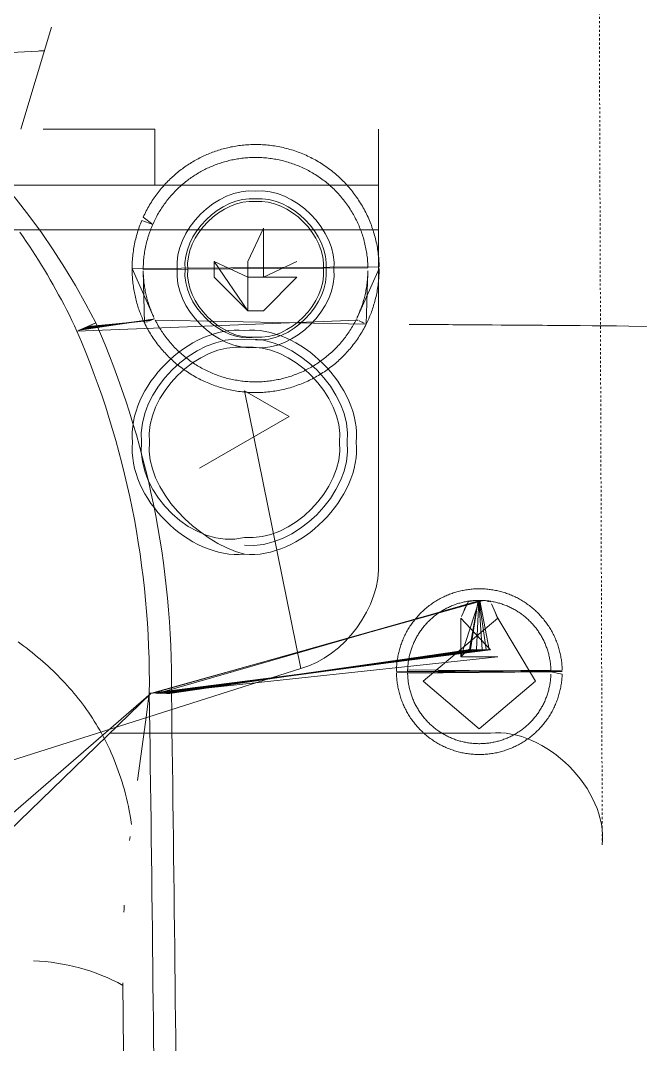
# Model space of a CAD drawing. Header units: millimetres. Extents: x 521 to 148073, y -17811 to 32040.
# Drawn here: x 66034.13 to 66062.95, y 20497.15 to 20544.75 of the extents above; entities that cross this region are included whole.
import ezdxf

# ---------------------------------------------------------------- set-up
doc = ezdxf.new("R2010")
doc.units = ezdxf.units.MM
doc.linetypes.add('PDF_IMPORT', pattern=[1, 0.8, -0.2])
doc.layers.add('Datové rozvody', color=6, linetype='Continuous')
doc.layers.add('PDF_Geometrie', color=7, linetype='Continuous', true_color=0xbdbdbd)

# ---------------------------------------------------------------- blocks, each defined once
blk = doc.blocks.new('projektor')
at = {"layer": 'PDF_Geometrie', "lineweight": 13}
for points in [[(86022.171, 15125.756), (86022.173, 15125.956), (86022.173, 15126.157), (86022.177, 15126.564), (86022.179, 15126.772), (86022.18, 15126.982), (86022.183, 15127.415), (86022.185, 15127.637), (86022.186, 15127.864), (86022.19, 15128.334), (86022.192, 15128.578), (86022.195, 15129.081), (86022.198, 15129.34), (86022.201, 15129.871), (86022.204, 15130.144), (86022.208, 15130.695), (86022.211, 15130.976), (86022.216, 15131.54), (86022.242, 15134.604)], [(86037.762, 15121.532), (86037.863, 15121.531), (86037.812, 15128.012), (86037.762, 15128.011), (86037.71, 15128.009), (86037.661, 15128.006), (86037.61, 15128.003), (86037.559, 15127.999), (86037.509, 15127.994), (86037.458, 15127.987), (86037.408, 15127.98), (86037.358, 15127.973), (86037.309, 15127.964), (86037.258, 15127.955), (86037.209, 15127.946), (86037.159, 15127.935), (86037.109, 15127.923), (86037.06, 15127.911), (86037.012, 15127.898), (86036.963, 15127.885), (86036.914, 15127.87), (86036.866, 15127.855), (86036.818, 15127.839), (86036.77, 15127.823), (86036.722, 15127.804), (86036.675, 15127.786), (86036.629, 15127.768), (86036.582, 15127.747), (86036.535, 15127.727), (86036.489, 15127.707), (86036.444, 15127.684), (86036.398, 15127.662), (86036.353, 15127.638), (86036.309, 15127.614), (86036.264, 15127.59), (86036.221, 15127.564), (86036.177, 15127.539), (86036.134, 15127.511), (86036.091, 15127.484), (86036.049, 15127.456), (86036.008, 15127.428), (86035.966, 15127.398), (86035.926, 15127.368), (86035.885, 15127.337), (86035.845, 15127.307), (86035.806, 15127.274), (86035.767, 15127.242), (86035.729, 15127.209), (86035.691, 15127.176), (86035.654, 15127.141), (86035.617, 15127.106), (86035.581, 15127.071), (86035.545, 15127.035), (86035.51, 15126.999), (86035.476, 15126.961), (86035.441, 15126.923), (86035.408, 15126.886), (86035.375, 15126.847), (86035.344, 15126.808), (86035.312, 15126.769), (86035.281, 15126.728), (86035.251, 15126.687), (86035.222, 15126.647), (86035.192, 15126.605), (86035.164, 15126.563), (86035.136, 15126.521), (86035.109, 15126.478), (86035.083, 15126.434), (86035.057, 15126.391), (86035.033, 15126.347), (86035.008, 15126.303), (86034.985, 15126.258), (86034.961, 15126.212), (86034.94, 15126.167), (86034.918, 15126.121), (86034.898, 15126.075), (86034.878, 15126.028), (86034.859, 15125.981), (86034.839, 15125.935), (86034.822, 15125.887), (86034.805, 15125.84), (86034.788, 15125.792), (86034.773, 15125.743), (86034.758, 15125.695), (86034.744, 15125.647), (86034.731, 15125.598), (86034.718, 15125.548), (86034.706, 15125.499), (86034.696, 15125.45), (86034.686, 15125.401), (86034.676, 15125.351), (86034.667, 15125.301), (86034.66, 15125.251), (86034.652, 15125.201), (86034.646, 15125.15), (86034.64, 15125.1), (86034.636, 15125.05), (86034.632, 15125), (86034.629, 15124.949), (86034.626, 15124.898), (86034.625, 15124.848), (86034.624, 15124.797), (86034.624, 15124.746), (86034.625, 15124.696), (86034.626, 15124.646), (86034.629, 15124.595), (86034.632, 15124.544), (86034.636, 15124.494), (86034.64, 15124.443), (86034.646, 15124.393), (86034.652, 15124.343), (86034.66, 15124.293), (86034.667, 15124.243), (86034.676, 15124.193), (86034.686, 15124.143), (86034.696, 15124.093), (86034.706, 15124.045), (86034.718, 15123.995), (86034.731, 15123.946), (86034.744, 15123.897), (86034.758, 15123.848), (86034.773, 15123.8), (86034.788, 15123.752), (86034.805, 15123.704), (86034.822, 15123.656), (86034.839, 15123.609), (86034.858, 15123.562), (86034.877, 15123.516), (86034.897, 15123.469), (86034.918, 15123.422), (86034.94, 15123.376), (86034.961, 15123.331), (86034.984, 15123.286), (86035.008, 15123.241), (86035.033, 15123.197), (86035.057, 15123.152), (86035.083, 15123.109), (86035.109, 15123.066), (86035.136, 15123.023), (86035.164, 15122.98), (86035.192, 15122.939), (86035.221, 15122.897), (86035.251, 15122.856), (86035.281, 15122.816), (86035.312, 15122.775), (86035.344, 15122.735), (86035.375, 15122.697), (86035.408, 15122.658), (86035.441, 15122.619), (86035.476, 15122.582), (86035.51, 15122.545), (86035.545, 15122.508), (86035.58, 15122.473), (86035.617, 15122.437), (86035.654, 15122.402), (86035.691, 15122.368), (86035.728, 15122.335), (86035.766, 15122.301), (86035.806, 15122.268), (86035.845, 15122.237), (86035.884, 15122.205), (86035.926, 15122.175), (86035.966, 15122.145), (86036.008, 15122.116), (86036.049, 15122.087), (86036.091, 15122.059), (86036.134, 15122.031), (86036.177, 15122.005), (86036.221, 15121.978), (86036.264, 15121.953), (86036.309, 15121.929), (86036.353, 15121.905), (86036.398, 15121.882), (86036.443, 15121.858), (86036.489, 15121.837), (86036.535, 15121.816), (86036.582, 15121.795), (86036.628, 15121.776), (86036.675, 15121.757), (86036.722, 15121.738), (86036.77, 15121.721), (86036.818, 15121.704), (86036.866, 15121.689), (86036.914, 15121.673), (86036.962, 15121.659), (86037.012, 15121.645), (86037.06, 15121.632), (86037.109, 15121.619), (86037.159, 15121.608), (86037.208, 15121.598), (86037.258, 15121.588), (86037.308, 15121.579), (86037.358, 15121.571), (86037.408, 15121.562), (86037.458, 15121.556), (86037.509, 15121.55), (86037.559, 15121.545), (86037.61, 15121.541), (86037.661, 15121.537), (86037.71, 15121.534), (86037.762, 15121.532), (86037.846, 15128.521), (86037.905, 15121.028), (86037.963, 15121.029), (86038.022, 15121.031), (86038.08, 15121.034), (86038.139, 15121.039), (86038.197, 15121.044), (86038.255, 15121.05), (86038.314, 15121.057), (86038.372, 15121.064), (86038.43, 15121.073), (86038.488, 15121.082), (86038.545, 15121.092), (86038.603, 15121.105), (86038.661, 15121.117), (86038.718, 15121.129), (86038.774, 15121.143), (86038.831, 15121.159), (86038.887, 15121.175), (86038.944, 15121.191), (86039, 15121.208), (86039.055, 15121.227), (86039.11, 15121.246), (86039.166, 15121.266), (86039.221, 15121.288), (86039.275, 15121.309), (86039.328, 15121.333), (86039.382, 15121.356), (86039.436, 15121.38), (86039.488, 15121.406), (86039.541, 15121.431), (86039.594, 15121.459), (86039.645, 15121.486), (86039.697, 15121.515), (86039.746, 15121.544), (86039.797, 15121.574), (86039.847, 15121.605), (86039.897, 15121.637), (86039.946, 15121.668), (86039.993, 15121.702), (86040.041, 15121.735), (86040.089, 15121.771), (86040.136, 15121.806), (86040.181, 15121.842), (86040.228, 15121.879), (86040.272, 15121.916), (86040.316, 15121.954), (86040.36, 15121.994), (86040.404, 15122.033), (86040.446, 15122.073), (86040.488, 15122.115), (86040.529, 15122.156), (86040.57, 15122.198), (86040.61, 15122.241), (86040.649, 15122.285), (86040.687, 15122.328), (86040.726, 15122.373), (86040.763, 15122.418), (86040.799, 15122.465), (86040.835, 15122.511), (86040.871, 15122.557), (86040.905, 15122.605), (86040.938, 15122.653), (86040.971, 15122.702), (86041.002, 15122.751), (86041.034, 15122.8), (86041.064, 15122.85), (86041.094, 15122.901), (86041.123, 15122.952), (86041.151, 15123.003), (86041.178, 15123.055), (86041.205, 15123.108), (86041.231, 15123.16), (86041.256, 15123.213), (86041.279, 15123.266), (86041.303, 15123.32), (86041.325, 15123.374), (86041.346, 15123.429), (86041.367, 15123.484), (86041.387, 15123.539), (86041.406, 15123.594), (86041.424, 15123.65), (86041.441, 15123.706), (86041.457, 15123.762), (86041.472, 15123.819), (86041.486, 15123.876), (86041.501, 15123.933), (86041.513, 15123.99), (86041.525, 15124.047), (86041.536, 15124.105), (86041.546, 15124.163), (86041.555, 15124.221), (86041.564, 15124.279), (86041.571, 15124.336), (86041.577, 15124.394), (86041.583, 15124.452), (86041.587, 15124.511), (86041.591, 15124.569), (86041.594, 15124.628), (86041.595, 15124.686), (86041.596, 15124.745), (86041.596, 15124.803), (86041.595, 15124.862), (86041.594, 15124.92), (86041.591, 15124.979), (86041.587, 15125.037), (86041.583, 15125.096), (86041.577, 15125.154), (86041.571, 15125.212), (86041.564, 15125.27), (86041.555, 15125.328), (86041.546, 15125.386), (86041.536, 15125.444), (86041.525, 15125.502), (86041.513, 15125.559), (86041.501, 15125.616), (86041.487, 15125.673), (86041.472, 15125.73), (86041.457, 15125.787), (86041.441, 15125.843), (86041.424, 15125.899), (86041.406, 15125.955), (86041.387, 15126.01), (86041.367, 15126.065), (86041.346, 15126.12), (86041.325, 15126.175), (86041.303, 15126.229), (86041.279, 15126.282), (86041.256, 15126.336), (86041.231, 15126.389), (86041.205, 15126.441), (86041.179, 15126.494), (86041.151, 15126.546), (86041.123, 15126.597), (86041.094, 15126.648), (86041.064, 15126.699), (86041.034, 15126.748), (86041.002, 15126.798), (86040.971, 15126.847), (86040.938, 15126.896), (86040.905, 15126.944), (86040.871, 15126.992), (86040.835, 15127.038), (86040.799, 15127.085), (86040.763, 15127.131), (86040.726, 15127.176), (86040.688, 15127.22), (86040.649, 15127.264), (86040.61, 15127.308), (86040.57, 15127.351), (86040.529, 15127.393), (86040.488, 15127.435), (86040.446, 15127.476), (86040.404, 15127.516), (86040.36, 15127.556), (86040.317, 15127.595), (86040.272, 15127.632), (86040.228, 15127.67), (86040.181, 15127.707), (86040.136, 15127.743), (86040.089, 15127.779), (86040.042, 15127.813), (86039.993, 15127.847), (86039.946, 15127.881), (86039.897, 15127.913), (86039.847, 15127.945), (86039.798, 15127.975), (86039.746, 15128.006), (86039.697, 15128.034), (86039.645, 15128.063), (86039.594, 15128.091), (86039.541, 15128.118), (86039.489, 15128.144), (86039.436, 15128.169), (86039.383, 15128.194), (86039.328, 15128.217), (86039.275, 15128.24), (86039.221, 15128.262), (86039.166, 15128.282), (86039.11, 15128.303), (86039.055, 15128.322), (86039, 15128.34), (86038.944, 15128.358), (86038.888, 15128.375), (86038.831, 15128.39), (86038.774, 15128.406), (86038.718, 15128.42), (86038.661, 15128.433), (86038.603, 15128.445), (86038.545, 15128.456), (86038.488, 15128.467), (86038.43, 15128.477), (86038.372, 15128.485), (86038.314, 15128.493), (86038.255, 15128.499), (86038.197, 15128.505), (86038.139, 15128.51), (86038.08, 15128.514), (86038.022, 15128.517), (86037.963, 15128.519), (86037.863, 15128.013), (86037.913, 15121.531), (86037.964, 15121.532), (86038.014, 15121.534), (86038.065, 15121.537), (86038.115, 15121.54), (86038.166, 15121.544), (86038.217, 15121.549), (86038.267, 15121.555), (86038.317, 15121.562), (86038.367, 15121.57), (86038.417, 15121.578), (86038.467, 15121.587), (86038.517, 15121.597), (86038.567, 15121.607), (86038.616, 15121.618), (86038.666, 15121.631), (86038.714, 15121.644), (86038.763, 15121.657), (86038.812, 15121.672), (86038.86, 15121.688), (86038.908, 15121.703), (86038.956, 15121.72), (86039.003, 15121.737), (86039.051, 15121.756), (86039.098, 15121.774), (86039.145, 15121.794), (86039.192, 15121.815), (86039.237, 15121.835), (86039.283, 15121.857), (86039.328, 15121.88), (86039.374, 15121.903), (86039.418, 15121.927), (86039.462, 15121.952), (86039.506, 15121.976), (86039.549, 15122.003), (86039.593, 15122.029), (86039.636, 15122.057), (86039.678, 15122.085), (86039.72, 15122.114), (86039.761, 15122.143), (86039.802, 15122.173), (86039.842, 15122.203), (86039.882, 15122.235), (86039.921, 15122.266), (86039.961, 15122.299), (86039.999, 15122.333), (86040.037, 15122.366), (86040.074, 15122.401), (86040.111, 15122.435), (86040.147, 15122.471), (86040.183, 15122.506), (86040.218, 15122.543), (86040.253, 15122.58), (86040.287, 15122.617), (86040.319, 15122.656), (86040.353, 15122.695), (86040.385, 15122.733), (86040.416, 15122.773), (86040.447, 15122.814), (86040.477, 15122.854), (86040.507, 15122.895), (86040.536, 15122.937), (86040.564, 15122.978), (86040.592, 15123.021), (86040.62, 15123.064), (86040.646, 15123.107), (86040.672, 15123.15), (86040.697, 15123.195), (86040.72, 15123.239), (86040.744, 15123.284), (86040.768, 15123.329), (86040.789, 15123.375), (86040.811, 15123.421), (86040.832, 15123.467), (86040.852, 15123.514), (86040.871, 15123.56), (86040.89, 15123.607), (86040.907, 15123.655), (86040.925, 15123.703), (86040.941, 15123.751), (86040.956, 15123.798), (86040.971, 15123.847), (86040.985, 15123.896), (86040.998, 15123.945), (86041.011, 15123.994), (86041.023, 15124.044), (86041.033, 15124.092), (86041.044, 15124.142), (86041.054, 15124.192), (86041.062, 15124.242), (86041.07, 15124.292), (86041.077, 15124.342), (86041.084, 15124.392), (86041.089, 15124.442), (86041.094, 15124.493), (86041.098, 15124.544), (86041.101, 15124.594), (86041.103, 15124.645), (86041.104, 15124.696), (86041.106, 15124.746), (86041.106, 15124.796), (86041.104, 15124.847), (86041.103, 15124.898), (86041.101, 15124.949), (86041.098, 15124.999), (86041.094, 15125.05), (86041.089, 15125.1), (86041.084, 15125.15), (86041.077, 15125.201), (86041.07, 15125.251), (86041.062, 15125.301), (86041.054, 15125.351), (86041.044, 15125.401), (86041.034, 15125.45), (86041.023, 15125.5), (86041.011, 15125.549), (86040.998, 15125.598), (86040.985, 15125.647), (86040.972, 15125.696), (86040.956, 15125.744), (86040.941, 15125.792), (86040.925, 15125.84), (86040.907, 15125.888), (86040.89, 15125.936), (86040.871, 15125.982), (86040.852, 15126.029), (86040.832, 15126.076), (86040.811, 15126.122), (86040.789, 15126.169), (86040.768, 15126.213), (86040.744, 15126.259), (86040.72, 15126.304), (86040.697, 15126.349), (86040.672, 15126.392), (86040.646, 15126.436), (86040.62, 15126.479), (86040.592, 15126.522), (86040.564, 15126.564), (86040.536, 15126.606), (86040.507, 15126.648), (86040.477, 15126.689), (86040.447, 15126.73), (86040.416, 15126.77), (86040.385, 15126.809), (86040.353, 15126.849), (86040.32, 15126.888), (86040.287, 15126.925), (86040.253, 15126.963), (86040.218, 15127), (86040.183, 15127.036), (86040.147, 15127.073), (86040.111, 15127.109), (86040.075, 15127.143), (86040.037, 15127.178), (86039.999, 15127.211), (86039.961, 15127.244), (86039.921, 15127.276), (86039.882, 15127.308), (86039.842, 15127.339), (86039.802, 15127.37), (86039.761, 15127.4), (86039.72, 15127.429), (86039.678, 15127.458), (86039.636, 15127.486), (86039.593, 15127.513), (86039.55, 15127.54), (86039.507, 15127.566), (86039.462, 15127.592), (86039.418, 15127.616), (86039.374, 15127.64), (86039.328, 15127.663), (86039.283, 15127.686), (86039.237, 15127.708), (86039.192, 15127.729), (86039.145, 15127.749), (86039.098, 15127.769), (86039.051, 15127.788), (86039.003, 15127.806), (86038.956, 15127.824), (86038.908, 15127.84), (86038.86, 15127.856), (86038.812, 15127.871), (86038.763, 15127.886), (86038.714, 15127.899), (86038.666, 15127.912), (86038.616, 15127.924), (86038.567, 15127.936), (86038.517, 15127.947), (86038.467, 15127.956), (86038.417, 15127.965), (86038.367, 15127.973), (86038.317, 15127.981), (86038.267, 15127.987), (86038.217, 15127.994), (86038.166, 15127.999), (86038.115, 15128.003), (86038.065, 15128.007), (86038.014, 15128.009), (86037.964, 15128.011)], [(86022.144, 15121.608), (86022.145, 15121.799), (86022.146, 15121.994), (86022.149, 15122.392), (86022.15, 15122.59), (86022.151, 15122.787), (86022.153, 15122.985), (86022.155, 15123.375), (86022.156, 15123.57), (86022.158, 15123.766), (86022.16, 15124.161), (86022.162, 15124.359), (86022.163, 15124.558), (86022.165, 15124.958), (86022.167, 15125.157), (86022.169, 15125.357), (86022.171, 15125.756)], [(86036.854, 15125.27), (86036.855, 15125.283), (86038.823, 15109.919), (86038.823, 15109.911), (86038.822, 15109.904), (86038.822, 15109.896), (86038.821, 15109.889), (86038.82, 15109.883), (86038.819, 15109.877), (86038.819, 15109.871), (86038.819, 15109.867), (86038.818, 15109.862), (86038.817, 15109.859), (86038.817, 15109.855), (86038.816, 15109.852), (86038.815, 15109.85)], [(86036.854, 15125.264), (86036.854, 15125.27), (86038.827, 15109.99)], [(86040.627, 15108.082), (86040.627, 15125.277)], [(86036.853, 15124.305), (86036.853, 15124.328), (86034.637, 15124.722), (86036.853, 15124.372), (86038.831, 15110.786), (86038.832, 15110.629), (86036.852, 15124.464), (86038.833, 15110.5), (86036.851, 15124.65), (86034.636, 15124.746), (86036.851, 15124.906), (86038.833, 15110.377)], [(86034.638, 15124.872), (86034.637, 15124.847), (86038.828, 15110.014)], [(86034.64, 15124.92), (86034.639, 15124.896), (86038.824, 15109.946)], [(86036.854, 15124.283), (86036.854, 15124.291), (86036.853, 15124.305)], [(86013.316, 15120.22), (86032.883, 15120.22)], [(86015.845, 15120.22), (86015.845, 15033.227)], [(86017.867, 15120.22), (86017.867, 15077.768), (86017.867, 15033.227)], [(86022.085, 15109.635), (86022.155, 15109.67), (86022.225, 15109.706), (86022.293, 15109.743), (86022.362, 15109.781), (86022.43, 15109.819), (86022.498, 15109.859), (86022.565, 15109.899), (86022.631, 15109.94), (86022.697, 15109.983), (86022.762, 15110.026), (86022.827, 15110.071), (86022.891, 15110.115), (86022.954, 15110.161), (86023.016, 15110.208), (86023.078, 15110.256), (86023.14, 15110.305), (86023.2, 15110.354), (86023.26, 15110.404), (86023.32, 15110.455), (86023.378, 15110.507), (86023.436, 15110.56), (86023.493, 15110.614), (86023.549, 15110.668), (86023.605, 15110.724), (86023.66, 15110.78), (86023.714, 15110.836), (86023.766, 15110.893), (86023.819, 15110.951), (86023.87, 15111.01), (86023.921, 15111.069), (86023.97, 15111.131), (86024.02, 15111.192), (86024.068, 15111.253), (86024.115, 15111.315), (86024.161, 15111.378), (86024.207, 15111.442), (86024.251, 15111.506), (86024.295, 15111.571), (86024.338, 15111.636), (86024.38, 15111.702), (86024.421, 15111.769), (86024.46, 15111.836), (86024.5, 15111.904), (86024.538, 15111.972), (86024.575, 15112.041), (86024.611, 15112.11), (86024.646, 15112.18), (86024.68, 15112.251), (86024.714, 15112.321), (86024.746, 15112.393), (86024.777, 15112.464), (86024.808, 15112.536), (86024.837, 15112.609), (86024.864, 15112.682), (86024.892, 15112.755), (86024.918, 15112.828), (86024.943, 15112.903), (86024.967, 15112.977), (86024.99, 15113.052), (86025.012, 15113.126), (86025.033, 15113.203), (86025.052, 15113.278), (86025.072, 15113.353), (86025.089, 15113.43), (86025.106, 15113.506), (86025.122, 15113.583), (86025.136, 15113.659), (86025.149, 15113.737), (86025.162, 15113.814), (86025.173, 15113.891), (86025.183, 15113.969), (86025.192, 15114.046), (86025.2, 15114.124), (86025.207, 15114.202), (86025.213, 15114.28), (86025.218, 15114.357), (86025.221, 15114.436), (86025.224, 15114.514), (86025.226, 15114.592), (86025.226, 15114.671), (86025.226, 15114.749), (86025.224, 15114.826), (86025.221, 15114.905), (86025.217, 15114.983), (86025.211, 15115.061), (86025.205, 15115.138), (86025.198, 15115.217), (86025.19, 15115.294), (86025.18, 15115.371), (86025.169, 15115.449), (86025.158, 15115.526), (86025.145, 15115.603), (86025.132, 15115.681), (86025.117, 15115.757), (86025.101, 15115.834), (86025.084, 15115.911), (86025.066, 15115.986), (86025.047, 15116.062), (86025.026, 15116.137), (86025.005, 15116.213), (86024.983, 15116.288), (86024.96, 15116.362), (86024.935, 15116.437), (86024.91, 15116.511), (86024.883, 15116.584), (86024.856, 15116.657), (86024.827, 15116.73), (86024.798, 15116.803), (86024.767, 15116.875), (86024.735, 15116.946), (86024.704, 15117.017), (86024.669, 15117.088), (86024.635, 15117.158), (86024.6, 15117.228), (86024.563, 15117.297), (86024.526, 15117.365), (86024.487, 15117.433), (86024.448, 15117.502), (86024.408, 15117.568), (86024.367, 15117.635), (86024.325, 15117.701), (86024.282, 15117.766), (86024.238, 15117.83), (86024.193, 15117.894), (86024.147, 15117.958), (86024.1, 15118.02), (86024.052, 15118.082), (86024.005, 15118.144), (86023.956, 15118.204), (86023.905, 15118.266), (86023.854, 15118.325), (86023.803, 15118.384), (86023.75, 15118.442), (86023.696, 15118.498), (86023.642, 15118.554), (86023.587, 15118.61), (86023.531, 15118.665), (86023.474, 15118.719), (86023.418, 15118.772), (86023.36, 15118.825), (86023.301, 15118.877), (86023.242, 15118.928), (86023.181, 15118.978), (86023.121, 15119.027), (86023.059, 15119.075), (86022.996, 15119.123), (86022.934, 15119.17), (86022.87, 15119.215), (86022.807, 15119.26), (86022.742, 15119.304), (86022.676, 15119.347), (86022.61, 15119.389), (86022.543, 15119.43), (86022.476, 15119.47), (86022.408, 15119.51), (86022.34, 15119.548), (86022.272, 15119.585), (86022.202, 15119.622), (86022.133, 15119.657), (86021.95, 15110.119), (86022.014, 15110.152), (86022.077, 15110.185), (86022.139, 15110.22), (86022.201, 15110.255), (86022.262, 15110.291), (86022.323, 15110.328), (86022.383, 15110.366), (86022.443, 15110.404), (86022.502, 15110.443), (86022.562, 15110.484), (86022.619, 15110.524), (86022.677, 15110.566), (86022.734, 15110.609), (86022.791, 15110.652), (86022.846, 15110.696), (86022.901, 15110.742), (86022.955, 15110.788), (86023.01, 15110.833), (86023.063, 15110.881), (86023.115, 15110.929), (86023.167, 15110.978), (86023.218, 15111.027), (86023.269, 15111.078), (86023.318, 15111.128), (86023.368, 15111.179), (86023.415, 15111.232), (86023.463, 15111.285), (86023.51, 15111.338), (86023.556, 15111.392), (86023.602, 15111.447), (86023.646, 15111.503), (86023.69, 15111.559), (86023.733, 15111.616), (86023.775, 15111.673), (86023.816, 15111.731), (86023.857, 15111.789), (86023.896, 15111.848), (86023.935, 15111.908), (86023.973, 15111.968), (86024.011, 15112.028), (86024.047, 15112.09), (86024.082, 15112.151), (86024.117, 15112.213), (86024.151, 15112.276), (86024.184, 15112.339), (86024.216, 15112.402), (86024.247, 15112.466), (86024.277, 15112.53), (86024.306, 15112.595), (86024.334, 15112.66), (86024.362, 15112.726), (86024.388, 15112.792), (86024.414, 15112.859), (86024.439, 15112.925), (86024.463, 15112.992), (86024.486, 15113.059), (86024.508, 15113.127), (86024.528, 15113.195), (86024.548, 15113.264), (86024.568, 15113.332), (86024.585, 15113.401), (86024.603, 15113.469), (86024.618, 15113.538), (86024.634, 15113.609), (86024.648, 15113.678), (86024.661, 15113.748), (86024.673, 15113.818), (86024.685, 15113.888), (86024.695, 15113.958), (86024.704, 15114.029), (86024.712, 15114.1), (86024.72, 15114.17), (86024.726, 15114.241), (86024.731, 15114.311), (86024.735, 15114.383), (86024.739, 15114.454), (86024.741, 15114.525), (86024.742, 15114.596), (86024.743, 15114.668), (86024.742, 15114.738), (86024.74, 15114.809), (86024.738, 15114.88), (86024.734, 15114.951), (86024.73, 15115.023), (86024.724, 15115.093), (86024.717, 15115.164), (86024.709, 15115.234), (86024.701, 15115.305), (86024.691, 15115.376), (86024.681, 15115.446), (86024.669, 15115.516), (86024.657, 15115.586), (86024.643, 15115.655), (86024.629, 15115.725), (86024.613, 15115.795), (86024.597, 15115.864), (86024.58, 15115.933), (86024.561, 15116.001), (86024.542, 15116.07), (86024.521, 15116.138), (86024.5, 15116.206), (86024.478, 15116.274), (86024.456, 15116.341), (86024.431, 15116.408), (86024.406, 15116.474), (86024.38, 15116.54), (86024.353, 15116.606), (86024.326, 15116.671), (86024.297, 15116.737), (86024.267, 15116.802), (86024.237, 15116.866), (86024.205, 15116.93), (86024.174, 15116.993), (86024.14, 15117.056), (86024.106, 15117.118), (86024.072, 15117.18), (86024.036, 15117.242), (86023.999, 15117.303), (86023.961, 15117.363), (86023.923, 15117.423), (86023.884, 15117.482), (86023.844, 15117.541), (86023.803, 15117.599), (86023.761, 15117.657), (86023.719, 15117.714), (86023.676, 15117.771), (86023.632, 15117.827), (86023.587, 15117.882), (86023.542, 15117.937), (86023.495, 15117.991), (86023.448, 15118.044), (86023.4, 15118.097), (86023.352, 15118.149), (86023.303, 15118.2), (86023.253, 15118.25), (86023.202, 15118.3), (86023.151, 15118.35), (86023.099, 15118.398), (86023.046, 15118.446), (86022.992, 15118.493), (86022.939, 15118.539), (86022.883, 15118.585), (86022.829, 15118.63), (86022.772, 15118.673), (86022.716, 15118.716), (86022.659, 15118.759), (86022.601, 15118.801), (86022.542, 15118.841), (86022.484, 15118.881), (86022.425, 15118.921), (86022.364, 15118.958), (86022.304, 15118.996), (86022.243, 15119.033), (86022.181, 15119.068), (86022.12, 15119.103), (86022.056, 15119.137), (86021.994, 15119.17), (86021.93, 15119.202)], [(86017.974, 15103.999), (86018.181, 15104.144), (86018.391, 15104.286), (86018.602, 15104.428), (86018.813, 15104.568), (86019.027, 15104.706), (86019.243, 15104.843), (86019.461, 15104.977), (86019.68, 15105.11), (86019.901, 15105.242), (86020.124, 15105.372), (86020.347, 15105.5), (86020.573, 15105.626), (86020.802, 15105.751), (86021.031, 15105.874), (86021.262, 15105.996), (86021.495, 15106.115), (86021.73, 15106.234), (86021.968, 15106.35), (86022.207, 15106.466), (86022.449, 15106.579), (86021.95, 15119.264), (86021.947, 15119.258), (86021.946, 15119.253), (86021.943, 15119.248), (86021.941, 15119.243), (86021.939, 15119.239), (86021.938, 15119.234), (86021.936, 15119.23), (86021.935, 15119.226), (86021.934, 15119.223), (86021.933, 15119.219), (86021.932, 15119.217), (86021.931, 15119.214), (86021.93, 15119.211), (86021.93, 15119.209), (86021.929, 15119.206), (86021.929, 15119.205), (86021.929, 15119.204), (86021.929, 15119.203), (86021.93, 15119.202)], [(86021.96, 15119.29), (86021.955, 15119.277), (86021.96, 15119.29)], [(86021.987, 15119.352), (86021.98, 15119.335)], [(86019.301, 15112.786), (86020.009, 15112.786), (86021.526, 15114.302), (86019.301, 15114.302), (86017.784, 15115.01), (86020.009, 15115.01), (86019.301, 15116.528)], [(86043.662, 15097.966), (86037.702, 15116.696), (86025.141, 15114.151)], [(86025.141, 15114.151), (86026.309, 15116.174), (86028.645, 15112.127)], [(86015.845, 15110.105), (86013.316, 15110.105), (86013.316, 15105.046)], [(86022.044, 15109.72), (86022.021, 15109.767)], [(86022.085, 15109.635), (86022.068, 15109.672)], [(86038.815, 15109.85), (86039.799, 15109.719), (86042.767, 15109.32)], [(86036.505, 15103.919), (86036.6, 15104.05), (86036.695, 15104.179), (86036.791, 15104.306), (86036.888, 15104.432), (86036.987, 15104.556), (86037.086, 15104.679), (86037.187, 15104.8), (86037.288, 15104.92), (86037.389, 15105.038), (86037.493, 15105.154), (86037.597, 15105.27), (86037.702, 15105.383), (86037.809, 15105.496), (86037.916, 15105.607), (86038.025, 15105.716), (86038.136, 15105.824), (86038.246, 15105.93), (86038.358, 15106.035), (86038.472, 15106.139), (86038.588, 15106.242), (86038.704, 15106.342), (86038.822, 15106.442), (86038.941, 15106.541), (86039.061, 15106.637), (86039.184, 15106.733), (86039.307, 15106.827), (86039.432, 15106.919), (86039.559, 15107.01), (86039.687, 15107.099), (86039.818, 15107.188), (86039.949, 15107.275), (86040.083, 15107.36), (86040.218, 15107.444), (86040.355, 15107.526), (86040.494, 15107.607), (86040.635, 15107.686), (86040.777, 15107.763), (86040.922, 15107.84), (86041.069, 15107.914), (86041.218, 15107.987), (86041.369, 15108.058), (86041.524, 15108.128), (86041.68, 15108.196), (86041.838, 15108.262), (86041.999, 15108.326), (86042.162, 15108.388), (86042.329, 15108.449), (86042.497, 15108.508), (86042.668, 15108.565), (86042.843, 15108.62), (86043.019, 15108.673), (86043.2, 15108.724), (86043.383, 15108.773), (86043.569, 15108.819), (86043.759, 15108.864), (86043.952, 15108.906), (86044.148, 15108.946), (86044.347, 15108.983), (86044.55, 15109.019), (86044.757, 15109.05)], [(86045.3, 15108.98), (86045.479, 15108.959)], [(86051.928, 15108.655), (86062.816, 15108.756)], [(86013.315, 15104.048), (86008.701, 15105.427)], [(86009.776, 15104.879), (86009.776, 15105.119), (86013.316, 15033.227)]]:
    blk.add_lwpolyline(points, dxfattribs=at)
at = {"layer": 'PDF_Geometrie', "linetype": 'PDF_IMPORT', "lineweight": 13, "ltscale": 0.010959}
blk.add_lwpolyline([(86045.685, 15130.335), (85760.935, 15129.324)], dxfattribs=at)
at = {"layer": 'PDF_Geometrie', "lineweight": 13}
for points in [[(86037.729, 15121.029), (86037.846, 15121.027), (86037.788, 15128.521), (86037.729, 15128.519), (86037.671, 15128.517), (86037.612, 15128.514), (86037.553, 15128.51), (86037.495, 15128.505), (86037.437, 15128.499), (86037.379, 15128.492), (86037.321, 15128.485), (86037.262, 15128.476), (86037.205, 15128.467), (86037.147, 15128.455), (86037.089, 15128.444), (86037.032, 15128.432), (86036.975, 15128.419), (86036.919, 15128.404), (86036.862, 15128.389), (86036.806, 15128.374), (86036.749, 15128.357), (86036.694, 15128.339), (86036.638, 15128.321), (86036.583, 15128.302), (86036.527, 15128.281), (86036.473, 15128.26), (86036.419, 15128.239), (86036.365, 15128.215), (86036.311, 15128.192), (86036.257, 15128.167), (86036.205, 15128.142), (86036.153, 15128.117), (86036.1, 15128.089), (86036.049, 15128.062), (86035.997, 15128.033), (86035.947, 15128.004), (86035.897, 15127.973), (86035.847, 15127.943), (86035.797, 15127.911), (86035.749, 15127.879), (86035.7, 15127.845), (86035.653, 15127.811), (86035.606, 15127.777), (86035.559, 15127.741), (86035.513, 15127.706), (86035.467, 15127.669), (86035.423, 15127.631), (86035.378, 15127.593), (86035.334, 15127.554), (86035.292, 15127.514), (86035.249, 15127.474), (86035.207, 15127.433), (86035.165, 15127.391), (86035.125, 15127.35), (86035.085, 15127.307), (86035.046, 15127.263), (86035.008, 15127.219), (86034.97, 15127.175), (86034.932, 15127.129), (86034.896, 15127.083), (86034.86, 15127.036), (86034.825, 15126.989), (86034.791, 15126.943), (86034.757, 15126.895), (86034.725, 15126.846), (86034.693, 15126.797), (86034.662, 15126.747), (86034.631, 15126.698), (86034.602, 15126.647), (86034.573, 15126.596), (86034.545, 15126.545), (86034.517, 15126.493), (86034.491, 15126.44), (86034.465, 15126.388), (86034.44, 15126.335), (86034.417, 15126.281), (86034.394, 15126.228), (86034.371, 15126.174), (86034.35, 15126.12), (86034.329, 15126.065), (86034.309, 15126.01), (86034.291, 15125.954), (86034.273, 15125.898), (86034.256, 15125.842), (86034.239, 15125.786), (86034.224, 15125.729), (86034.21, 15125.673), (86034.196, 15125.616), (86034.183, 15125.559), (86034.171, 15125.501), (86034.16, 15125.444), (86034.151, 15125.386), (86034.141, 15125.328), (86034.133, 15125.27), (86034.126, 15125.212), (86034.12, 15125.154), (86034.114, 15125.096), (86034.109, 15125.038), (86034.106, 15124.979), (86034.103, 15124.921), (86034.101, 15124.862), (86034.1, 15124.804), (86034.1, 15124.745), (86034.101, 15124.687), (86034.103, 15124.628), (86034.106, 15124.57), (86034.109, 15124.511), (86034.114, 15124.453), (86034.12, 15124.395), (86034.126, 15124.336), (86034.133, 15124.28), (86034.141, 15124.222), (86034.151, 15124.164), (86034.16, 15124.106), (86034.171, 15124.049), (86034.183, 15123.991), (86034.195, 15123.934), (86034.21, 15123.877), (86034.224, 15123.82), (86034.239, 15123.764), (86034.256, 15123.708), (86034.273, 15123.652), (86034.291, 15123.596), (86034.309, 15123.54), (86034.329, 15123.485), (86034.349, 15123.43), (86034.371, 15123.376), (86034.394, 15123.322), (86034.416, 15123.268), (86034.44, 15123.214), (86034.465, 15123.162), (86034.491, 15123.109), (86034.517, 15123.057), (86034.544, 15123.005), (86034.573, 15122.954), (86034.601, 15122.903), (86034.631, 15122.852), (86034.661, 15122.802), (86034.693, 15122.753), (86034.725, 15122.704), (86034.757, 15122.655), (86034.791, 15122.607), (86034.825, 15122.559), (86034.86, 15122.513), (86034.896, 15122.467), (86034.932, 15122.421), (86034.97, 15122.375), (86035.008, 15122.33), (86035.046, 15122.287), (86035.085, 15122.243), (86035.125, 15122.2), (86035.165, 15122.158), (86035.206, 15122.116), (86035.249, 15122.075), (86035.291, 15122.035), (86035.334, 15121.996), (86035.378, 15121.957), (86035.422, 15121.918), (86035.467, 15121.881), (86035.513, 15121.844), (86035.559, 15121.808), (86035.605, 15121.772), (86035.653, 15121.737), (86035.7, 15121.704), (86035.749, 15121.67), (86035.797, 15121.639), (86035.847, 15121.606), (86035.897, 15121.576), (86035.947, 15121.545), (86035.997, 15121.517), (86036.048, 15121.488), (86036.1, 15121.46), (86036.152, 15121.433), (86036.205, 15121.407), (86036.257, 15121.381), (86036.311, 15121.357), (86036.365, 15121.334), (86036.419, 15121.311), (86036.473, 15121.289), (86036.527, 15121.268), (86036.583, 15121.248), (86036.638, 15121.229), (86036.693, 15121.209), (86036.749, 15121.192), (86036.805, 15121.176), (86036.862, 15121.16), (86036.919, 15121.144), (86036.975, 15121.131), (86037.032, 15121.118), (86037.089, 15121.105), (86037.147, 15121.093), (86037.205, 15121.083), (86037.262, 15121.073), (86037.321, 15121.065), (86037.379, 15121.057), (86037.437, 15121.05), (86037.495, 15121.045), (86037.553, 15121.04), (86037.612, 15121.034), (86037.671, 15121.031)], [(86035.428, 15125.605), (86038.284, 15127.311), (86040.435, 15124.772), (86038.284, 15122.234)], [(86037.178, 15125.604), (86037.178, 15123.94), (86034.636, 15124.772), (86036.852, 15125.09), (86038.832, 15110.281), (86036.853, 15125.18), (86038.832, 15110.209), (86034.636, 15124.797), (86036.853, 15125.221), (86038.83, 15110.142)], [(86035.428, 15125.604), (86035.351, 15125.572), (86035.273, 15125.54), (86035.193, 15125.506), (86035.112, 15125.472), (86035.03, 15125.436), (86034.946, 15125.4), (86034.861, 15125.361), (86034.774, 15125.322)], [(86034.662, 15125.153), (86034.66, 15125.136), (86034.662, 15125.153), (86034.665, 15125.17), (86034.666, 15125.185), (86034.669, 15125.199), (86034.671, 15125.212), (86034.673, 15125.225)], [(86034.686, 15125.283), (86034.686, 15125.282), (86034.685, 15125.281), (86034.685, 15125.279), (86034.684, 15125.277), (86034.684, 15125.276), (86034.683, 15125.273), (86034.682, 15125.271), (86034.682, 15125.268), (86034.682, 15125.265), (86034.681, 15125.262), (86034.68, 15125.259), (86034.679, 15125.255), (86034.678, 15125.251)], [(86035.428, 15123.94), (86037.178, 15123.94), (86036.855, 15124.262), (86036.855, 15125.283)], [(86034.675, 15124.308), (86034.677, 15124.298), (86034.678, 15124.294), (86034.679, 15124.29), (86034.68, 15124.286), (86034.681, 15124.282), (86034.682, 15124.279), (86034.682, 15124.275), (86034.682, 15124.272), (86034.683, 15124.27), (86034.684, 15124.268), (86034.684, 15124.266), (86034.685, 15124.264), (86034.685, 15124.263), (86034.686, 15124.262)], [(86034.686, 15124.262), (86034.774, 15124.222), (86034.86, 15124.183), (86034.946, 15124.145), (86035.029, 15124.108), (86035.112, 15124.072), (86035.193, 15124.037), (86035.273, 15124.004), (86035.351, 15123.971)], [(86036.855, 15124.262), (86036.855, 15124.263), (86036.855, 15124.265), (86036.855, 15124.266), (86036.855, 15124.268), (86036.854, 15124.27), (86036.854, 15124.273), (86036.854, 15124.276)], [(86017.624, 15110.005), (86017.69, 15109.977), (86017.757, 15109.949), (86017.823, 15109.923), (86017.89, 15109.897), (86017.958, 15109.872), (86018.027, 15109.849), (86018.094, 15109.825), (86018.163, 15109.804), (86018.232, 15109.783), (86018.301, 15109.763), (86018.372, 15109.744), (86018.441, 15109.726), (86018.511, 15109.709), (86018.582, 15109.693), (86018.653, 15109.678), (86018.723, 15109.665), (86018.794, 15109.651), (86018.865, 15109.639), (86018.937, 15109.629), (86019.008, 15109.619), (86019.08, 15109.61), (86019.151, 15109.602), (86019.223, 15109.595), (86019.295, 15109.589), (86019.367, 15109.584), (86019.439, 15109.581), (86019.511, 15109.578), (86019.582, 15109.576), (86019.655, 15109.576), (86019.583, 15119.735), (86019.511, 15119.733), (86019.44, 15119.73), (86019.367, 15119.727), (86019.296, 15119.722), (86019.224, 15119.716), (86019.152, 15119.71), (86019.08, 15119.702), (86019.008, 15119.693), (86018.937, 15119.684), (86018.866, 15119.672), (86018.795, 15119.66), (86018.724, 15119.647), (86018.653, 15119.634), (86018.583, 15119.618), (86018.512, 15119.603), (86018.442, 15119.586), (86018.372, 15119.568), (86018.302, 15119.549), (86018.233, 15119.529), (86018.164, 15119.509), (86018.095, 15119.486), (86018.027, 15119.464), (86017.958, 15119.439), (86017.891, 15119.415), (86017.824, 15119.39), (86017.757, 15119.362), (86017.69, 15119.335), (86017.623, 15119.306), (86017.558, 15119.277), (86017.492, 15119.246), (86017.428, 15119.215), (86017.363, 15119.182), (86017.299, 15119.15), (86017.235, 15119.115), (86017.172, 15119.08), (86017.11, 15119.044), (86017.047, 15119.007), (86016.986, 15118.969), (86016.925, 15118.931), (86016.864, 15118.891), (86016.805, 15118.851), (86016.745, 15118.81), (86016.687, 15118.768), (86016.628, 15118.725), (86016.571, 15118.682), (86016.514, 15118.638), (86016.458, 15118.592), (86016.404, 15118.546), (86016.348, 15118.499), (86016.295, 15118.453), (86016.241, 15118.404), (86016.188, 15118.355), (86016.136, 15118.305), (86016.085, 15118.254), (86016.034, 15118.203), (86015.984, 15118.152), (86015.935, 15118.099), (86015.886, 15118.046), (86015.839, 15117.992), (86015.792, 15117.937), (86015.746, 15117.882), (86015.701, 15117.826), (86015.657, 15117.769), (86015.613, 15117.712), (86015.57, 15117.655), (86015.529, 15117.597), (86015.488, 15117.538), (86015.447, 15117.479), (86015.408, 15117.419), (86015.369, 15117.358), (86015.331, 15117.297), (86015.295, 15117.236), (86015.259, 15117.174), (86015.224, 15117.112), (86015.19, 15117.049), (86015.157, 15116.986), (86015.124, 15116.922), (86015.093, 15116.858), (86015.062, 15116.794), (86015.033, 15116.728), (86015.005, 15116.663), (86014.977, 15116.597), (86014.95, 15116.531), (86014.924, 15116.465), (86014.899, 15116.398), (86014.876, 15116.332), (86014.852, 15116.264), (86014.831, 15116.196), (86014.81, 15116.128), (86014.79, 15116.06), (86014.77, 15115.992), (86014.752, 15115.923), (86014.735, 15115.855), (86014.718, 15115.785), (86014.704, 15115.716), (86014.689, 15115.647), (86014.676, 15115.577), (86014.664, 15115.507), (86014.652, 15115.438), (86014.642, 15115.367), (86014.633, 15115.297), (86014.624, 15115.226), (86014.617, 15115.156), (86014.61, 15115.086), (86014.604, 15115.014), (86014.6, 15114.944), (86014.596, 15114.873), (86014.594, 15114.803), (86014.592, 15114.732), (86014.591, 15114.661), (86014.592, 15114.591), (86014.593, 15114.521), (86014.596, 15114.452), (86014.599, 15114.382), (86014.603, 15114.312), (86014.608, 15114.243), (86014.614, 15114.175), (86014.622, 15114.107), (86014.629, 15114.039), (86014.638, 15113.972), (86014.648, 15113.905), (86014.657, 15113.838), (86014.669, 15113.772), (86014.681, 15113.706), (86014.695, 15113.641), (86014.708, 15113.576), (86014.722, 15113.511), (86014.738, 15113.447), (86014.754, 15113.383), (86014.77, 15113.32), (86014.788, 15113.257), (86014.806, 15113.194), (86014.826, 15113.131), (86014.846, 15113.069), (86014.866, 15113.008), (86014.887, 15112.947), (86014.909, 15112.886), (86014.933, 15112.825), (86014.956, 15112.765), (86014.98, 15112.706), (86015.005, 15112.646), (86015.031, 15112.588), (86015.057, 15112.529), (86015.085, 15112.471), (86015.113, 15112.413), (86015.142, 15112.356), (86015.171, 15112.299), (86015.201, 15112.242), (86015.231, 15112.186), (86015.263, 15112.13), (86015.296, 15112.076), (86015.328, 15112.02), (86015.361, 15111.966), (86015.396, 15111.911), (86015.431, 15111.857), (86015.467, 15111.803), (86015.504, 15111.75), (86015.541, 15111.697), (86015.579, 15111.645), (86015.617, 15111.593), (86015.657, 15111.541), (86015.697, 15111.491), (86015.738, 15111.44), (86015.779, 15111.389), (86015.822, 15111.339), (86015.865, 15111.29), (86015.909, 15111.241), (86015.953, 15111.193), (86015.999, 15111.145), (86016.045, 15111.097), (86016.092, 15111.05), (86016.139, 15111.003), (86016.188, 15110.958), (86016.237, 15110.912), (86016.287, 15110.866), (86016.336, 15110.822), (86016.388, 15110.778), (86016.44, 15110.735), (86016.493, 15110.692), (86016.546, 15110.649), (86016.601, 15110.608), (86016.655, 15110.567), (86016.711, 15110.526), (86016.767, 15110.487), (86016.824, 15110.447), (86016.882, 15110.409), (86016.94, 15110.372), (86016.999, 15110.334), (86017.059, 15110.297), (86017.119, 15110.262), (86017.18, 15110.227), (86017.242, 15110.193), (86017.304, 15110.16), (86017.367, 15110.128), (86017.43, 15110.095), (86017.495, 15110.064), (86017.559, 15110.034), (86017.624, 15110.005), (86017.442, 15109.512), (86017.515, 15109.483), (86017.589, 15109.453), (86017.663, 15109.425), (86017.738, 15109.397), (86017.813, 15109.372), (86017.889, 15109.346), (86017.966, 15109.322), (86018.041, 15109.299), (86018.118, 15109.277), (86018.195, 15109.257), (86018.273, 15109.237), (86018.351, 15109.218), (86018.428, 15109.201), (86018.507, 15109.185), (86018.585, 15109.169), (86018.663, 15109.155), (86018.742, 15109.142), (86018.822, 15109.13), (86018.9, 15109.119), (86018.98, 15109.109), (86019.059, 15109.101), (86019.138, 15109.093), (86019.218, 15109.087), (86019.297, 15109.082), (86019.376, 15109.078), (86019.457, 15109.075), (86019.536, 15109.073), (86019.617, 15109.073), (86019.536, 15120.243), (86019.457, 15120.242), (86019.378, 15120.239), (86019.297, 15120.235), (86019.218, 15120.23), (86019.138, 15120.223), (86019.059, 15120.216), (86018.98, 15120.206), (86018.9, 15120.197), (86018.822, 15120.186), (86018.742, 15120.175), (86018.663, 15120.162), (86018.585, 15120.147), (86018.507, 15120.132), (86018.428, 15120.116), (86018.351, 15120.099), (86018.273, 15120.079), (86018.196, 15120.06), (86018.119, 15120.039), (86018.042, 15120.017), (86017.966, 15119.994), (86017.889, 15119.97), (86017.814, 15119.945), (86017.739, 15119.919), (86017.663, 15119.892), (86017.589, 15119.864), (86017.515, 15119.834), (86017.441, 15119.804), (86017.367, 15119.772), (86017.295, 15119.74), (86017.222, 15119.706), (86017.15, 15119.671), (86017.078, 15119.637), (86017.008, 15119.6), (86016.937, 15119.563), (86016.867, 15119.524), (86016.798, 15119.484), (86016.73, 15119.444), (86016.661, 15119.402), (86016.593, 15119.36), (86016.526, 15119.316), (86016.461, 15119.273), (86016.394, 15119.227), (86016.329, 15119.181), (86016.266, 15119.133), (86016.202, 15119.086), (86016.139, 15119.038), (86016.077, 15118.988), (86016.015, 15118.937), (86015.954, 15118.886), (86015.894, 15118.834), (86015.836, 15118.78), (86015.776, 15118.726), (86015.718, 15118.671), (86015.662, 15118.616), (86015.606, 15118.56), (86015.551, 15118.503), (86015.496, 15118.445), (86015.442, 15118.386), (86015.389, 15118.327), (86015.337, 15118.267), (86015.287, 15118.207), (86015.237, 15118.144), (86015.188, 15118.082), (86015.139, 15118.02), (86015.092, 15117.957), (86015.046, 15117.893), (86015, 15117.828), (86014.956, 15117.763), (86014.912, 15117.697), (86014.869, 15117.631), (86014.827, 15117.564), (86014.786, 15117.496), (86014.747, 15117.428), (86014.708, 15117.359), (86014.67, 15117.29), (86014.634, 15117.221), (86014.597, 15117.151), (86014.563, 15117.08), (86014.529, 15117.009), (86014.496, 15116.938), (86014.465, 15116.866), (86014.434, 15116.794), (86014.404, 15116.721), (86014.376, 15116.648), (86014.348, 15116.575), (86014.321, 15116.501), (86014.296, 15116.427), (86014.271, 15116.353), (86014.249, 15116.278), (86014.226, 15116.203), (86014.204, 15116.127), (86014.184, 15116.052), (86014.166, 15115.977), (86014.148, 15115.9), (86014.131, 15115.824), (86014.115, 15115.748), (86014.1, 15115.672), (86014.087, 15115.594), (86014.074, 15115.518), (86014.062, 15115.441), (86014.051, 15115.363), (86014.042, 15115.286), (86014.034, 15115.209), (86014.027, 15115.13), (86014.021, 15115.053), (86014.016, 15114.975), (86014.012, 15114.897), (86014.009, 15114.82), (86014.007, 15114.742), (86014.007, 15114.664), (86014.007, 15114.587), (86014.009, 15114.51), (86014.011, 15114.434), (86014.015, 15114.357), (86014.02, 15114.281), (86014.025, 15114.205), (86014.032, 15114.129), (86014.039, 15114.055), (86014.048, 15113.98), (86014.058, 15113.906), (86014.069, 15113.832), (86014.08, 15113.759), (86014.092, 15113.686), (86014.106, 15113.614), (86014.12, 15113.541), (86014.136, 15113.47), (86014.152, 15113.399), (86014.169, 15113.329), (86014.186, 15113.258), (86014.205, 15113.188), (86014.225, 15113.119), (86014.244, 15113.05), (86014.266, 15112.982), (86014.288, 15112.914), (86014.312, 15112.846), (86014.335, 15112.778), (86014.359, 15112.711), (86014.385, 15112.645), (86014.411, 15112.579), (86014.438, 15112.514), (86014.466, 15112.448), (86014.495, 15112.384), (86014.524, 15112.32), (86014.554, 15112.256), (86014.585, 15112.192), (86014.617, 15112.128), (86014.649, 15112.066), (86014.683, 15112.003), (86014.717, 15111.942), (86014.751, 15111.88), (86014.787, 15111.819), (86014.824, 15111.759), (86014.861, 15111.699), (86014.899, 15111.639), (86014.939, 15111.579), (86014.978, 15111.521), (86015.019, 15111.462), (86015.06, 15111.404), (86015.101, 15111.346), (86015.145, 15111.289), (86015.188, 15111.232), (86015.233, 15111.176), (86015.279, 15111.12), (86015.325, 15111.065), (86015.372, 15111.01), (86015.419, 15110.957), (86015.468, 15110.903), (86015.517, 15110.849), (86015.567, 15110.796), (86015.618, 15110.744), (86015.67, 15110.692), (86015.723, 15110.641), (86015.776, 15110.59), (86015.831, 15110.541), (86015.886, 15110.491), (86015.942, 15110.442), (86015.999, 15110.393), (86016.057, 15110.345), (86016.115, 15110.298), (86016.174, 15110.252), (86016.234, 15110.206), (86016.295, 15110.161), (86016.357, 15110.116), (86016.418, 15110.073), (86016.482, 15110.03), (86016.545, 15109.987), (86016.611, 15109.945), (86016.676, 15109.905), (86016.742, 15109.865), (86016.809, 15109.826), (86016.877, 15109.788), (86016.944, 15109.75), (86017.014, 15109.713), (86017.083, 15109.678), (86017.153, 15109.643), (86017.224, 15109.609), (86017.296, 15109.576)], [(86022.133, 15119.657), (86022.072, 15119.687), (86022.011, 15119.715), (86021.95, 15119.744), (86021.888, 15119.771), (86021.825, 15119.799), (86021.761, 15119.825), (86021.698, 15119.85), (86021.633, 15119.876), (86021.568, 15119.9), (86021.502, 15119.924), (86021.435, 15119.946), (86021.368, 15119.968), (86021.301, 15119.99), (86021.233, 15120.011), (86021.164, 15120.03), (86021.095, 15120.05), (86021.025, 15120.068), (86020.954, 15120.086), (86020.883, 15120.103), (86020.811, 15120.119), (86020.739, 15120.133), (86020.666, 15120.147), (86020.593, 15120.161), (86020.519, 15120.173), (86020.445, 15120.185), (86020.371, 15120.195), (86020.296, 15120.204), (86020.221, 15120.213), (86020.146, 15120.221), (86020.071, 15120.227), (86019.994, 15120.232), (86019.919, 15120.237), (86019.843, 15120.24), (86019.768, 15120.242), (86019.692, 15120.244), (86019.616, 15120.244), (86021.876, 15119.229), (86021.821, 15119.255), (86021.764, 15119.282), (86021.709, 15119.306), (86021.652, 15119.331), (86021.594, 15119.355), (86021.537, 15119.378), (86021.478, 15119.401), (86021.42, 15119.423), (86021.36, 15119.445), (86021.3, 15119.466), (86021.24, 15119.485), (86021.179, 15119.506), (86021.116, 15119.524), (86021.054, 15119.542), (86020.991, 15119.559), (86020.929, 15119.577), (86020.864, 15119.592), (86020.8, 15119.607), (86020.736, 15119.622), (86020.669, 15119.636), (86020.604, 15119.648), (86020.538, 15119.66), (86020.471, 15119.671), (86020.404, 15119.682), (86020.337, 15119.692), (86020.27, 15119.7), (86020.202, 15119.707), (86020.133, 15119.714), (86020.066, 15119.72), (86019.997, 15119.725), (86019.929, 15119.729), (86019.861, 15119.732), (86019.793, 15119.734), (86019.724, 15119.735)], [(86022.012, 15119.407), (86021.999, 15119.378), (86022.012, 15119.407), (86022.025, 15119.436), (86022.045, 15119.477), (86022.066, 15119.521), (86022.087, 15119.566)], [(86021.526, 15114.302), (86021.526, 15115.01), (86020.009, 15116.528), (86020.009, 15114.302), (86019.301, 15112.786)], [(86019.617, 15109.073), (86019.69, 15109.073), (86019.765, 15109.074), (86019.838, 15109.076), (86019.912, 15109.079), (86019.985, 15109.084), (86020.058, 15109.089), (86020.131, 15109.095), (86020.204, 15109.101), (86020.276, 15109.109), (86020.348, 15109.118), (86020.42, 15109.128), (86020.491, 15109.139), (86020.563, 15109.15), (86020.633, 15109.162), (86020.703, 15109.175), (86020.774, 15109.19), (86020.843, 15109.205), (86020.913, 15109.22), (86020.982, 15109.237), (86021.051, 15109.255), (86021.119, 15109.273), (86021.186, 15109.291), (86021.254, 15109.312), (86021.32, 15109.332), (86021.387, 15109.353), (86021.453, 15109.376), (86021.518, 15109.398), (86021.583, 15109.422), (86021.648, 15109.446), (86021.711, 15109.471), (86021.775, 15109.497), (86021.838, 15109.523), (86021.9, 15109.55), (86021.962, 15109.578), (86022.024, 15109.607), (86022.085, 15109.635), (86019.722, 15109.576), (86019.789, 15109.577), (86019.856, 15109.579), (86019.922, 15109.582), (86019.988, 15109.586), (86020.054, 15109.59), (86020.12, 15109.596), (86020.186, 15109.603), (86020.251, 15109.61), (86020.316, 15109.618), (86020.381, 15109.627), (86020.446, 15109.636), (86020.511, 15109.646), (86020.574, 15109.658), (86020.638, 15109.67), (86020.701, 15109.683), (86020.764, 15109.696), (86020.827, 15109.71), (86020.889, 15109.726), (86020.951, 15109.741), (86021.013, 15109.758), (86021.074, 15109.776), (86021.135, 15109.793), (86021.195, 15109.812), (86021.255, 15109.831), (86021.315, 15109.852), (86021.374, 15109.872), (86021.433, 15109.894), (86021.491, 15109.916), (86021.549, 15109.938), (86021.607, 15109.962), (86021.664, 15109.986), (86021.72, 15110.011), (86021.776, 15110.036), (86021.832, 15110.061)], [(86022, 15109.812), (86021.976, 15109.866), (86021.903, 15110.033), (86021.901, 15110.039), (86021.899, 15110.044), (86021.898, 15110.049), (86021.895, 15110.054), (86021.894, 15110.058), (86021.893, 15110.062), (86021.891, 15110.066), (86021.89, 15110.07), (86021.889, 15110.074), (86021.889, 15110.077), (86021.888, 15110.079), (86021.887, 15110.081), (86021.887, 15110.083), (86021.886, 15110.085), (86021.886, 15110.086), (86021.887, 15110.088)], [(86022.077, 15107.429), (86022.105, 15107.368), (86022.152, 15107.268), (86022.197, 15107.169), (86022.241, 15107.074), (86021.962, 15109.897), (86022.273, 15107), (86021.949, 15109.926), (86022.304, 15106.931), (86021.937, 15109.953), (86022.333, 15106.865), (86021.929, 15109.97), (86022.353, 15106.818), (86021.923, 15109.985), (86022.372, 15106.775), (86021.917, 15110), (86022.389, 15106.734), (86021.911, 15110.015), (86022.399, 15106.709), (86021.906, 15110.027), (86022.408, 15106.684), (86022.418, 15106.662), (86022.426, 15106.641)], [(86050.318, 15096.662), (86050.34, 15097.121), (86050.36, 15097.565), (86050.383, 15097.995), (86038.823, 15109.928)], [(86048.568, 15108.706), (86048.731, 15108.699), (86048.568, 15108.706), (86048.403, 15108.715)]]:
    blk.add_lwpolyline(points, close=True, dxfattribs=at)
for centre, radius, start, end in [((86038.172, 15124.866), 3.541, 185.442, 188.8762), ((86095.038, 11167.805), 3943.448, 90.055285, 90.816692), ((86038.38, 15070.359), 40.497, 89.3624, 113.7394), ((86094.983, 11169.478), 3940.772, 90.050607, 90.816664), ((86038.331, 15069.683), 40.17, 89.3101, 113.2906), ((86060.058, 15104.285), 9.136, 151.42, 177.9368), ((86036.123, 15079.476), 31.284, 116.6789, 172.0469)]:
    blk.add_arc(centre, radius, start, end, dxfattribs=at)
for points in [[(86040.627, 15125.278), (86040.375, 15127.767), (86043.196, 15130.589), (86045.685, 15130.336)], [(86032.883, 15120.221), (86034.909, 15120.331), (86037.193, 15118.66), (86037.702, 15116.696)], [(86022.419, 15114.151), (86022.167, 15116.64), (86024.988, 15119.461), (86027.477, 15119.209)], [(86027.477, 15119.209), (86029.966, 15119.461), (86032.787, 15116.64), (86032.535, 15114.151)], [(86022.824, 15114.151), (86022.592, 15116.441), (86025.188, 15119.037), (86027.477, 15118.805)], [(86023.178, 15114.151), (86022.963, 15116.267), (86025.361, 15118.664), (86027.477, 15118.451)], [(86027.477, 15118.805), (86029.767, 15119.037), (86032.362, 15116.441), (86032.13, 15114.151)], [(86027.477, 15118.451), (86029.592, 15118.664), (86031.99, 15116.267), (86031.776, 15114.151)], [(86016.114, 15114.657), (86015.938, 15116.399), (86017.912, 15118.374), (86019.655, 15118.197)], [(86019.655, 15118.197), (86021.397, 15118.374), (86023.372, 15116.399), (86023.195, 15114.657)], [(86016.468, 15114.657), (86016.309, 15116.225), (86018.087, 15118.002), (86019.655, 15117.843)], [(86016.588, 15114.657), (86016.435, 15116.166), (86018.146, 15117.877), (86019.655, 15117.723)], [(86019.655, 15117.843), (86021.222, 15118.002), (86023, 15116.225), (86022.841, 15114.657)], [(86019.655, 15117.723), (86021.164, 15117.877), (86022.874, 15116.166), (86022.721, 15114.657)], [(86019.655, 15111.116), (86017.912, 15110.94), (86015.938, 15112.915), (86016.114, 15114.657)], [(86019.655, 15111.47), (86018.087, 15111.312), (86016.309, 15113.089), (86016.468, 15114.657)], [(86019.655, 15111.59), (86018.146, 15111.437), (86016.435, 15113.148), (86016.588, 15114.657)], [(86023.195, 15114.657), (86023.372, 15112.915), (86021.397, 15110.94), (86019.655, 15111.116)], [(86022.721, 15114.657), (86022.874, 15113.148), (86021.164, 15111.437), (86019.655, 15111.59)], [(86022.721, 15114.657), (86023, 15113.089), (86021.222, 15111.312), (86019.655, 15111.47)], [(86027.477, 15109.093), (86024.988, 15108.841), (86022.167, 15111.663), (86022.419, 15114.151)], [(86027.477, 15109.498), (86025.188, 15109.266), (86022.592, 15111.862), (86022.824, 15114.151)], [(86027.477, 15109.852), (86025.361, 15109.637), (86022.963, 15112.036), (86023.178, 15114.151)], [(86032.535, 15114.151), (86032.787, 15111.663), (86029.966, 15108.841), (86027.477, 15109.093)], [(86032.535, 15114.151), (86031.99, 15112.036), (86029.592, 15109.637), (86027.477, 15109.852)], [(86031.776, 15114.151), (86032.362, 15111.862), (86029.767, 15109.266), (86027.477, 15109.498)]]:
    blk.add_open_spline(points, degree=3, dxfattribs=at)

msp = doc.modelspace()

# ---------------------------------------------------------------- block references
at = {"layer": 'Datové rozvody', "xscale": 1.027900945623324, "yscale": 1.027900945623324, "zscale": 1.027900945623324, "rotation": 270.0000000000001}
msp.add_blockref('projektor', (50508.686, 108952.866), dxfattribs=at)

doc.saveas('drawing.dxf')
